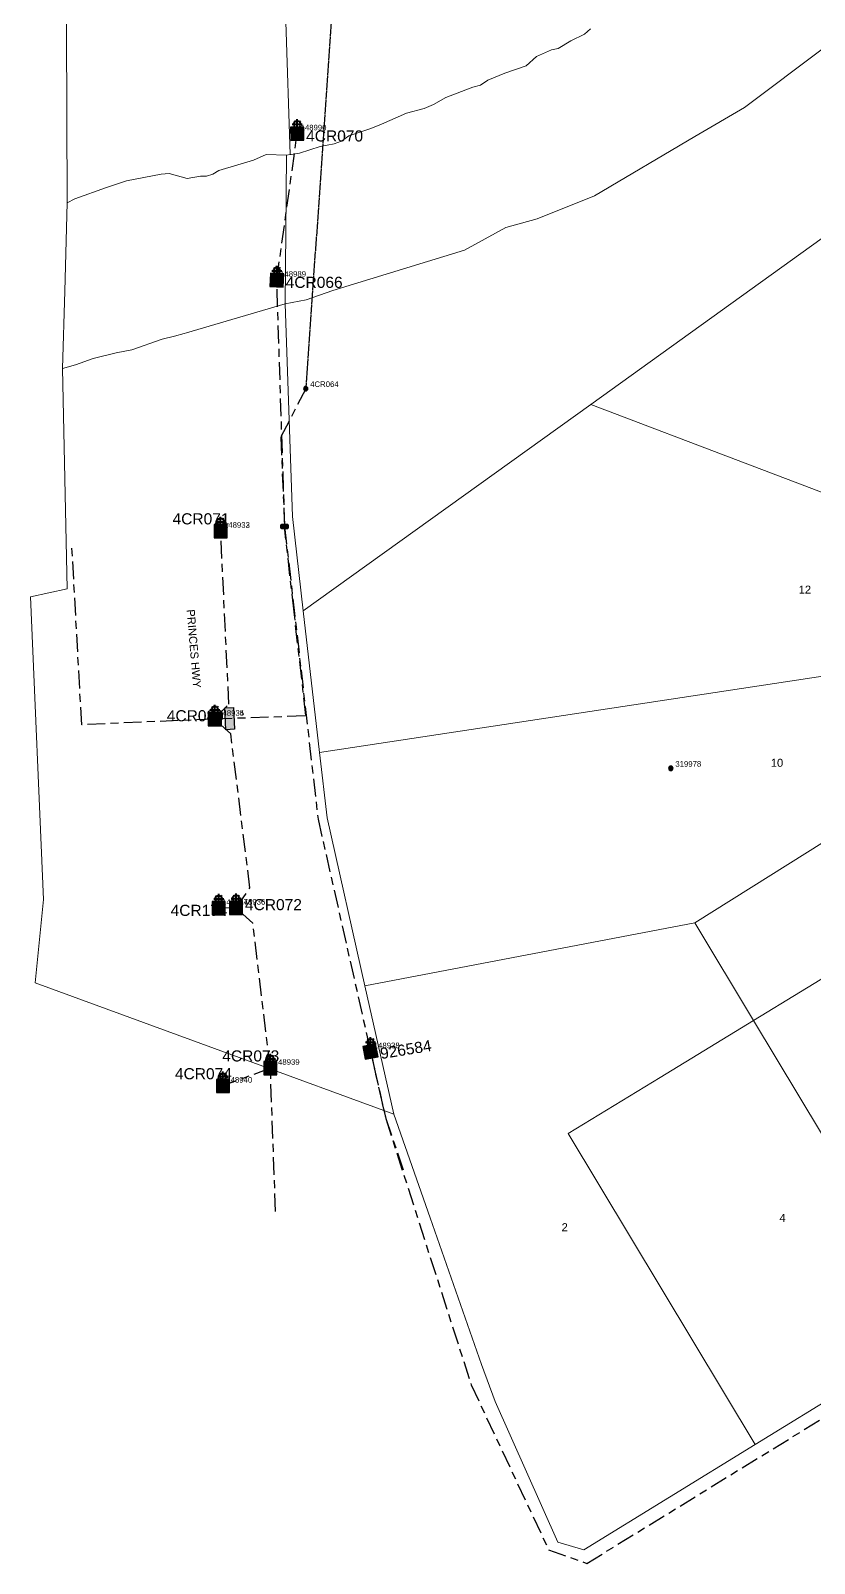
# Model space of a CAD drawing. Header units: metres. Extents: x 296686 to 300227, y 6172173 to 6175501.
# Drawn here: x 296729.5 to 296905.8, y 6174684.1 to 6175028.8 of the extents above; entities that cross this region are included whole.
import ezdxf
from ezdxf.enums import TextEntityAlignment as Align

# ---------------------------------------------------------------- set-up
doc = ezdxf.new("R2010")
doc.units = ezdxf.units.M
doc.linetypes.add('Cable Exist OH', pattern=[1, 1, 0])
doc.linetypes.add('Cable Exist UG', pattern=[8.2, 4, -1.2, 1.8, -1.2])
doc.layers.get('0').update_dxf_attribs({"color": 6})
for name, color, linetype in [('_USER 02 POLENUMEXT', 7, 'Continuous'), ('_USER 08 SLIGHTNUMEXT', 7, 'Continuous'), ('Equip_SL_EXT', 7, 'Continuous'), ('Equip_SP_SL_EXT', 7, 'Continuous'), ('Mains_HV_EXT', 7, 'Continuous'), ('Mains_SL_EXT', 7, 'Continuous'), ('SupportsOH_SP_TR_HV_LV_SL_EXT', 7, 'Continuous'), ('SupportsUG_SP_LV_SL_EXT', 7, 'Continuous'), ('SupportsUG_SP_SL_EXT', 7, 'Continuous')]:
    doc.layers.add(name, color=color, linetype=linetype)
for name, color, linetype, lineweight in [('Cadastre Land Parcels_SP_EXT', 9, 'Continuous', 5), ('Cadastre Road Names_SP_HV_LV_SL_EXT', 9, 'Continuous', 5), ('Cadastre Roads_SP_EXT', 9, 'Continuous', 5)]:
    doc.layers.add(name, color=color, linetype=linetype, lineweight=lineweight)
doc.styles.add('COLUMN_LABEL', font='arial.ttf')
doc.styles.add('iecARIAL', font='arial.ttf', dxfattribs={"height": 2})
doc.styles.add('PIT_LABEL', font='arial.ttf')
doc.styles.add('POLE_LABEL', font='arial.ttf')
doc.styles.get("Standard").update_dxf_attribs({"font": 'arial.ttf'})

# ---------------------------------------------------------------- blocks, each defined once
blk = doc.blocks.new('COLUMN_EXT')
blk.add_hatch(color=256).paths.add_polyline_path([(-1.49, 1.48), (-1.49, -1.49), (1.48, -1.49), (1.48, 1.48)])
blk.add_lwpolyline([(-1.49, -1.49), (1.48, -1.49), (1.48, 1.48), (-1.49, 1.48)], close=True)
for tag, height, style, flags, p in [('STRUCTURE_PLANT_NUMBER', 0.2, 'POLE_LABEL', 9, (1.81, 0.03)), ('ASSET_NUM', 2.5, 'COLUMN_LABEL', 8, (2, 2)), ('STREET_CODE', 0.2, 'COLUMN_LABEL', 9, (1.81, -0.2))]:
    blk.add_attdef(tag, text='', height=height, dxfattribs=dict(style=style, flags=flags)).set_placement(p, align=Align.MIDDLE_LEFT)
at = {"flags": 1}
blk.add_attdef('Z', (1.81, -2.35), '', height=0.2, dxfattribs=at)
at = {"flags": 9}
for tag, p in [('COLUMN_TYPE', (1.81, -0.4)), ('OWNED_BY', (1.81, -0.6)), ('STATE', (1.81, -0.8)), ('USAGE', (1.81, -1)), ('STREETNAME', (1.81, -1.6)), ('SUBURB', (1.81, -1.8)), ('LEGEND', (1.81, -1.2)), ('LOCATION', (1.81, -1.4)), ('NOTES', (1.81, -2))]:
    blk.add_attdef(tag, text='', height=0.2, dxfattribs=at).set_placement(p, align=Align.MIDDLE_LEFT)
blk = doc.blocks.new('SL_LANTERN_EXT')
at = {"lineweight": 40}
for p, q in [((-2.25, 4.22), (2.25, 4.22)), ((-1.46, 5.68), (-1.06, 5.28)), ((-1.46, 2.76), (-1.06, 3.16)), ((0, 1.97), (0, 6.47)), ((0, 0), (0, 2.72)), ((1.46, 5.68), (1.06, 5.28)), ((1.46, 2.76), (1.06, 3.16))]:
    blk.add_line(p, q, dxfattribs=at)
blk.add_circle((0, 4.22), 1.5, dxfattribs=at)
for tag, p, height, flags in [('OPERATING_VOLTAGE', (0.98, -1.65), 0.2, 9), ('ORIENTATION', (0.98, -1.85), 0.2, 9), ('OWNED_BY', (0.98, -2.05), 0.2, 9), ('STATE', (0.98, -2.25), 0.2, 9), ('CONSTRUCTED_VOLTAGE', (0.98, -0.65), 0.2, 9), ('CONTROL_TYPE', (0.98, -0.85), 0.2, 9), ('LANTERN_PURPOSE', (0.98, -1.05), 0.2, 9), ('LANTERN_TYPE', (0.98, -1.25), 0.2, 9), ('NO_PHASES', (0.98, -1.45), 0.2, 9), ('USAGE', (0.98, -2.45), 0.2, 9), ('CEXIST', (0.98, -2.65), 0.2, 9), ('CNEW', (0.98, -2.85), 0.2, 9), ('CNUMBER', (0.98, -3.05), 0.2, 9), ('CREMOVE', (0.98, -3.25), 0.2, 9), ('CREPLACE', (0.98, -3.45), 0.2, 9), ('LKINGHEIGHT', (0.98, -3.65), 0.2, 9), ('LBRACKET', (0.98, -3.85), 0.2, 9), ('LBRACKETVOCAB', (0.98, -4.05), 0.2, 9), ('LCATEGORY', (0.98, -4.25), 0.2, 9), ('LCHARGE1', (0.98, -4.45), 0.2, 9), ('LCHARGE1PERCENT', (0.98, -4.65), 0.2, 9), ('LCHARGE2', (0.98, -4.85), 0.2, 9), ('LCHARGE2PERCENT', (0.98, -5.05), 0.2, 9), ('LCHARGE3', (0.98, -5.25), 0.2, 9), ('LCHARGE3PERCENT', (0.98, -5.45), 0.2, 9), ('LEXIST', (0.98, -5.65), 0.2, 9), ('LLAMP', (0.98, -5.85), 0.2, 9), ('LLAMPVOCAB', (0.98, -6.05), 0.2, 9), ('LMAST', (0.98, -6.25), 0.2, 9), ('LMASTVOCAB', (0.98, -6.45), 0.2, 9), ('LNEW', (0.98, -6.65), 0.2, 9), ('LANTNUMBER', (0.98, -6.85), 0.2, 9), ('LNUMBER', (2.18, -3.25), 2.5, 8), ('STREETNAME', (0.98, -9.25), 0.2, 9), ('SUBURB', (0.98, -9.45), 0.2, 1), ('LOUTREACH', (0.98, -7.25), 0.2, 9), ('LOUTREACHVOCAB', (0.98, -7.45), 0.2, 9), ('LRATECODE', (0.98, -7.65), 0.2, 9), ('LREMOVE', (0.98, -7.85), 0.2, 9), ('LREPLACE', (0.98, -8.05), 0.2, 9), ('LTYPE', (0.98, -8.25), 0.2, 9), ('LTYPEVOCAB', (0.98, -8.45), 0.2, 9), ('LEGEND', (0.98, -8.65), 0.2, 9), ('LOCATION', (0.98, -8.85), 0.2, 9), ('NOTES', (0.98, -9.05), 0.2, 9)]:
    blk.add_attdef(tag, p, '', height=height, dxfattribs=dict(flags=flags))
at = {"layer": '_USER 08 SLIGHTNUMEXT', "style": 'iecARIAL', "flags": 8}
blk.add_attdef('ASSET_NUM', (1.5, 1.5), '', height=2.5, dxfattribs=at)
blk = doc.blocks.new('SL_NIGHTWATCH_EXT')
at = {"lineweight": 40}
h = blk.add_hatch(color=256, dxfattribs=at)
h.paths.add_polyline_path([(0.39, 1.96, 0.098491), (-0.39, 1.96), (-0.2, 0.98, -0.098491), (0.19, 0.98)])
h.paths.add_polyline_path([(0.55, 0.83, -0.098491), (0.83, 0.56), (1.66, 1.11, 0.098491), (1.11, 1.66)])
h.paths.add_polyline_path([(0.98, 0.2, -0.098491), (0.98, -0.19), (1.96, -0.39, 0.098491), (1.96, 0.39)])
h.paths.add_polyline_path([(0.83, -0.55, -0.098491), (0.56, -0.83), (1.11, -1.66, 0.098491), (1.66, -1.11)])
h.paths.add_polyline_path([(-0.19, -0.98), (-0.39, -1.96, 0.098491), (0.39, -1.96), (0.2, -0.98, -0.098491)])
h.paths.add_polyline_path([(-0.83, -0.56), (-1.66, -1.11, 0.098491), (-1.11, -1.66), (-0.55, -0.83, -0.098491)])
h.paths.add_polyline_path([(-0.98, 0.19), (-1.96, 0.39, 0.098491), (-1.96, -0.39), (-0.98, -0.2, -0.098491)])
h.paths.add_polyline_path([(-1.11, 1.66, 0.098491), (-1.66, 1.11), (-0.83, 0.55, -0.098491), (-0.56, 0.83)])
for p, q in [((-1.16, 1.63), (-1.16, 1.63, 0)), ((-1.1, 1.64), (-1.1, 1.64, 0)), ((1.08, 1.63), (1.08, 1.63, 0)), ((-0.86, -0.57), (-0.86, -0.57, 0)), ((0.82, -0.57), (0.82, -0.57, 0)), ((1.13, -1.65), (1.13, -1.65, 0)), ((1.96, -0.37), (1.96, -0.37, 0))]:
    blk.add_line(p, q, dxfattribs=at)
for points in [[(-0.98, 0.19, 0.098491), (-0.98, -0.2), (-1.96, -0.39, -0.098491), (-1.96, 0.39)], [(-0.56, 0.83, 0.098491), (-0.83, 0.55), (-1.66, 1.11, -0.098491), (-1.11, 1.66)], [(-0.2, 0.98, -0.098491), (0.19, 0.98), (0.39, 1.96, 0.098491), (-0.39, 1.96)], [(0.83, 0.56), (1.66, 1.11, 0.098491), (1.11, 1.66), (0.55, 0.83, -0.098491)], [(0.98, -0.19), (1.96, -0.39, 0.098491), (1.96, 0.39), (0.98, 0.2, -0.098491)], [(-0.83, -0.56, 0.098491), (-0.55, -0.83), (-1.11, -1.66, -0.098491), (-1.66, -1.11)], [(0.2, -0.98), (0.39, -1.96, -0.098491), (-0.39, -1.96), (-0.19, -0.98, 0.098491)], [(0.56, -0.83), (1.11, -1.66, 0.098491), (1.66, -1.11), (0.83, -0.55, -0.098491)]]:
    blk.add_lwpolyline(points, format="xyb", close=True, dxfattribs=at)
blk.add_circle((0, 0), 1, dxfattribs=at)
blk = doc.blocks.new('POLE_EXT')
blk.add_hatch(color=256).paths.add_polyline_path([(-1, 0, 1), (1, 0, 1)])
blk.add_lwpolyline([(-1, 0, 1), (1, 0, 1)], format="xyb", close=True)
for tag, height, flags, p in [('pNumber', 2.5, 8, (-17.84, 2.07)), ('OWNED_BY', 0.2, 9, (1.35, -0.4)), ('SPECIAL_USE', 0.2, 9, (1.35, -0.8)), ('STATE', 0.2, 9, (1.35, -1)), ('cLV', 0.2, 9, (1.35, -1.4)), ('hDepth', 0.2, 9, (1.35, -1.6)), ('hDia', 0.2, 9, (1.35, -1.8)), ('cHV', 0.2, 9, (1.35, -2)), ('cLinedev', 0.2, 9, (1.35, -3.4)), ('pExisting', 0.2, 9, (1.35, -3.8)), ('pFooting', 0.2, 9, (1.35, -4.4)), ('pNew', 0.2, 9, (1.35, -4.6)), ('pRelocate', 0.2, 9, (1.35, -5)), ('pRemove', 0.2, 9, (1.35, -5.2)), ('pReplace', 0.2, 9, (1.35, -5.4)), ('pStay', 0.2, 9, (1.35, -5.6)), ('pType', 0.2, 9, (1.35, -5.8)), ('cspan', 0.2, 9, (1.35, -6)), ('STREETNAME', 0.2, 9, (1.35, -6.2)), ('SUBURB', 0.2, 9, (1.35, -6.4)), ('PARENT', 0.2, 9, (1.35, -0.6)), ('USAGE', 0.2, 9, (1.35, -1.2)), ('LBRACKET', 0.2, 9, (1.35, -2.2)), ('LExisting', 0.2, 9, (1.35, -2.4)), ('LANTNUMBER', 0.2, 9, (1.35, -2.6)), ('LOther', 0.2, 9, (1.35, -2.8)), ('LRemove', 0.2, 9, (1.35, -3)), ('LEGEND', 0.2, 9, (1.35, -3.2)), ('LOCATION', 0.2, 9, (1.35, -3.6)), ('PFNUMBER', 0.2, 9, (1.35, -4)), ('NEWPFNUMBER', 0.2, 9, (1.35, -4.2)), ('NOTES', 0.2, 9, (1.35, -6.6)), ('MAINTAINED_BY', 0.2, 9, (1.36, -6.81)), ('OPERATED_BY', 0.2, 9, (1.36, -7.01))]:
    blk.add_attdef(tag, text='', height=height, dxfattribs=dict(flags=flags)).set_placement(p, align=Align.MIDDLE_LEFT)
at = {"style": 'POLE_LABEL', "flags": 9}
for tag, p in [('STRUCTURE_PLANT_NUMBER', (1.35, 0.03)), ('STREET_CODE', (1.35, -0.2))]:
    blk.add_attdef(tag, text='', height=0.2, dxfattribs=at).set_placement(p, align=Align.MIDDLE_LEFT)
at = {"flags": 1}
blk.add_attdef('Z', (1.35, -7.33), '', height=0.2, dxfattribs=at)
at = {"layer": '_USER 02 POLENUMEXT', "style": 'POLE_LABEL', "flags": 8}
blk.add_attdef('ASSET_NUM', text='', height=2.5, dxfattribs=at).set_placement((2, 2), align=Align.MIDDLE_LEFT)
blk = doc.blocks.new('SL_STJ_EXT')
h = blk.add_hatch(color=256)
edge = h.paths.add_edge_path()
edge.add_ellipse((-0.59, 0.13), major_axis=(0.226, 0.226), ratio=1, start_angle=45, end_angle=135)
edge.add_line((-0.91, 0.13), (-0.91, -0.13))
edge.add_ellipse((-0.59, -0.13), major_axis=(0.226, 0.226), ratio=1, start_angle=135, end_angle=225)
edge.add_line((-0.59, -0.45), (0.59, -0.45))
edge.add_ellipse((0.59, -0.13), major_axis=(-0.226, 0.226), ratio=1, start_angle=135, end_angle=225)
edge.add_line((0.91, -0.13), (0.91, 0.13))
edge.add_ellipse((0.59, 0.13), major_axis=(-0.226, 0.226), ratio=1, start_angle=225, end_angle=315)
edge.add_line((0.59, 0.45), (-0.59, 0.45))
blk.add_lwpolyline([(-0.91, 0.13), (-0.91, -0.13, 0.414214), (-0.59, -0.45), (0.59, -0.45, 0.414214), (0.91, -0.13), (0.91, 0.13, 0.414214), (0.59, 0.45), (-0.59, 0.45, 0.414214)], format="xyb", close=True)
at = {"flags": 1}
blk.add_attdef('Z', (0, 0), '', height=0.2, dxfattribs=at)
at = {"flags": 9}
for tag, p in [('ORIENTATION', (0, 0)), ('USAGE', (0, -0.2)), ('LEGEND', (0, -0.4)), ('NOTES', (0, -0.6))]:
    blk.add_attdef(tag, text='', height=0.2, dxfattribs=at).set_placement(p, align=Align.MIDDLE_LEFT)
blk = doc.blocks.new('PIT_EXT')
blk.add_hatch(color=256).paths.add_polyline_path([(-2.47, 0.99), (2.47, 0.99), (2.47, -0.99), (-2.47, -0.99)])
at = {"lineweight": -3}
blk.add_lwpolyline([(-2.47, 0.99), (2.47, 0.99), (2.47, -0.99), (-2.47, -0.99)], close=True, dxfattribs=at)
at = {"flags": 1}
blk.add_attdef('Z', (0, 0), '', height=0.2, dxfattribs=at)
at = {"style": 'PIT_LABEL'}
for tag, height, flags, p in [('ASSET_NUM', 2.5, 8, (2, 2)), ('STREET_CODE', 0.2, 9, (0, -0.2))]:
    blk.add_attdef(tag, text='', height=height, dxfattribs=dict(at, flags=flags)).set_placement(p, align=Align.MIDDLE_LEFT)
at = {"flags": 9}
for tag, p in [('OWNED_BY', (0, -0.4)), ('STATE', (0, -0.6)), ('SUPPORT_TYPE', (0, -0.8)), ('USAGE', (0, -1)), ('LOCATION', (0, -1.2)), ('NOTES', (0, -1.4))]:
    blk.add_attdef(tag, text='', height=0.2, dxfattribs=at).set_placement(p, align=Align.MIDDLE_LEFT)

msp = doc.modelspace()

# ---------------------------------------------------------------- linework, layer by layer
at = {"layer": 'Cadastre Land Parcels_SP_EXT', "linetype": 'Continuous'}
for points in [[(296785.97, 6175060.71), (296787.94, 6175000.97), (296788.14, 6175000.97), (296790.01, 6175001.3), (296794.68, 6175002.8), (296797.79, 6175003.35), (296799.45, 6175003.99), (296801.1, 6175005.15), (296806.08, 6175006.86), (296808.46, 6175007.82), (296814.05, 6175010.26), (296818.09, 6175011.34), (296820.16, 6175012.19), (296822.96, 6175013.78), (296828.97, 6175016.12), (296830.73, 6175016.56), (296832.38, 6175017.72), (296836.22, 6175019.31), (296840.98, 6175020.92), (296843.35, 6175023.02), (296846.67, 6175024.51), (296848.22, 6175024.84), (296851.01, 6175026.53), (296854.12, 6175028.01), (296855.46, 6175029.27)], [(296915.99, 6175032.47), (296908.14, 6175025.11), (296890.1, 6175011.55), (296878.93, 6175005.03), (296856.39, 6174991.67), (296843.49, 6174986.52), (296836.42, 6174984.58), (296827.12, 6174979.49), (296797.49, 6174970.4), (296791.53, 6174968.28), (296786.78, 6174967.38), (296788.43, 6174919.6), (296790.85, 6174898.34), (296855.55, 6174944.74), (296920.94, 6174991.75), (296952.99, 6174939.46), (296972.96, 6174951.76), (296940.92, 6175004.15), (296973.52, 6175025.43), (297024.28, 6175058.53)]]:
    msp.add_lwpolyline(points, dxfattribs=at)
for points in [[(296952.99, 6174939.46), (296920.94, 6174991.75), (296855.55, 6174944.74), (296925, 6174918.4), (296926.29, 6174920), (296927.65, 6174921.55), (296929.07, 6174923.04), (296930.54, 6174924.48), (296932.07, 6174925.86), (296933.65, 6174927.18), (296935.28, 6174928.43), (296936.95, 6174929.62), (296938.67, 6174930.75), (296940.44, 6174931.81), (296952.99, 6174939.46)], [(296925, 6174918.4), (296855.55, 6174944.74), (296790.85, 6174898.34), (296794.48, 6174866.49), (296912.67, 6174884.44), (296912.75, 6174886.61), (296912.92, 6174888.76), (296913.17, 6174890.91), (296913.51, 6174893.05), (296913.92, 6174895.17), (296914.42, 6174897.28), (296915, 6174899.36), (296915.66, 6174901.42), (296916.4, 6174903.46), (296917.22, 6174905.46), (296918.11, 6174907.43), (296919.08, 6174909.37), (296920.12, 6174911.26), (296921.23, 6174913.12), (296922.42, 6174914.93), (296923.68, 6174916.69), (296925, 6174918.4)], [(296920.74, 6174854.38), (296919.7, 6174856.2), (296918.71, 6174858.05), (296917.8, 6174859.95), (296916.95, 6174861.88), (296916.18, 6174863.83), (296915.48, 6174865.82), (296914.86, 6174867.82), (296914.31, 6174869.86), (296913.84, 6174871.91), (296913.45, 6174873.97), (296913.14, 6174876.05), (296912.9, 6174878.14), (296912.74, 6174880.24), (296912.66, 6174882.34), (296912.67, 6174884.44), (296794.48, 6174866.49), (296796.21, 6174851.78), (296804.68, 6174813.99), (296878.93, 6174828.16), (296920.74, 6174854.38)], [(296934.43, 6174831.97), (296920.74, 6174854.38), (296878.93, 6174828.16), (296892.15, 6174806.19), (296934.43, 6174831.97)], [(296949.82, 6174806.74), (296934.43, 6174831.97), (296892.15, 6174806.19), (296907.42, 6174780.77), (296949.82, 6174806.74)], [(296892.15, 6174806.19), (296878.93, 6174828.16), (296804.68, 6174813.99), (296811.23, 6174785.11), (296819.44, 6174761.84), (296830.95, 6174728.85), (296834.05, 6174720.52), (296848.11, 6174688.91), (296854, 6174687.18), (296892.54, 6174710.87), (296850.47, 6174780.8), (296871.13, 6174793.37), (296892.15, 6174806.19)], [(296913.25, 6174723.57), (296934.11, 6174736.41), (296922.71, 6174755.36), (296907.42, 6174780.77), (296892.15, 6174806.18), (296871.13, 6174793.37), (296850.47, 6174780.8), (296892.54, 6174710.87), (296913.25, 6174723.57)]]:
    msp.add_lwpolyline(points, close=True, dxfattribs=at)
at = {"layer": 'Cadastre Roads_SP_EXT', "linetype": 'Continuous'}
msp.add_lwpolyline([(296737.44, 6175068.47), (296737.76, 6174990.14), (296739.46, 6174990.99), (296746.64, 6174993.56), (296751.13, 6174995.08), (296758.9, 6174996.56), (296758.94, 6174996.56), (296760.73, 6174996.7), (296764.74, 6174995.57), (296767.72, 6174996.12), (296769.12, 6174996.1), (296770.51, 6174996.58), (296771.91, 6174997.35), (296779.69, 6174999.72), (296782.49, 6175000.97), (296787.12, 6175000.81), (296787.94, 6175000.97), (296785.97, 6175060.71)], dxfattribs=at)
for points in [[(296787.12, 6175000.81), (296782.49, 6175000.97), (296779.69, 6174999.72), (296771.91, 6174997.35), (296770.51, 6174996.58), (296769.12, 6174996.1), (296767.72, 6174996.12), (296764.74, 6174995.57), (296760.73, 6174996.7), (296758.94, 6174996.56), (296758.9, 6174996.56), (296751.13, 6174995.08), (296746.64, 6174993.56), (296739.46, 6174990.99), (296737.76, 6174990.14), (296737.2, 6174970.22), (296736.71, 6174952.87), (296739.67, 6174953.66), (296743.62, 6174955.12), (296748.79, 6174956.38), (296752.34, 6174957.02), (296759.13, 6174959.42), (296761.87, 6174960.15), (296764.1, 6174960.75), (296764.61, 6174960.88), (296786.78, 6174967.38), (296786.95, 6174983.8), (296787.12, 6175000.81)], [(296804.68, 6174813.99), (296796.21, 6174851.78), (296794.48, 6174866.49), (296790.85, 6174898.34), (296788.43, 6174919.6), (296786.78, 6174967.38), (296764.61, 6174960.88), (296764.1, 6174960.75), (296761.87, 6174960.15), (296759.13, 6174959.42), (296752.34, 6174957.02), (296748.79, 6174956.38), (296743.62, 6174955.12), (296739.67, 6174953.66), (296736.71, 6174952.87), (296737.75, 6174903.26), (296729.55, 6174901.48), (296732.46, 6174833.42), (296730.58, 6174814.68), (296770.91, 6174799.89), (296777.27, 6174797.56), (296811.23, 6174785.11), (296804.68, 6174813.99)]]:
    msp.add_lwpolyline(points, close=True, dxfattribs=at)
at = {"layer": 'Mains_HV_EXT', "linetype": 'Cable Exist OH'}
msp.add_lwpolyline([(296791.77, 6175198.81), (296801.3, 6175090.03), (296791.42, 6174948.31)], dxfattribs=at)
at = {"layer": 'Mains_HV_EXT', "linetype": 'Cable Exist UG'}
msp.add_lwpolyline([(296791.42, 6174948.31), (296785.8, 6174937.37), (296786.67, 6174917.31), (296790.36, 6174885.01), (296794.18, 6174851.52), (296809.41, 6174784.15), (296828.63, 6174724.28), (296846.04, 6174687.18), (296854.67, 6174684.12), (296934.77, 6174733.42), (296937.72, 6174733.94)], dxfattribs=at)
at = {"layer": 'Mains_SL_EXT', "linetype": 'Cable Exist UG'}
for points in [[(296784.91, 6174972.91), (296789.51, 6175005.66)], [(296786.71, 6174917.51), (296784.91, 6174972.73)], [(296770.87, 6174874.06), (296791.46, 6174874.8), (296791.46, 6174874.8), (296788.8, 6174898.1), (296786.63, 6174917.34)], [(296770.93, 6174874.14), (296774.13, 6174877.35), (296772.28, 6174916.29)], [(296770.88, 6174874), (296741.03, 6174872.72), (296738.8, 6174913.19)], [(296775.75, 6174831.52), (296778.88, 6174836.02), (296774.57, 6174870.67), (296770.87, 6174874.01)], [(296775.75, 6174831.52), (296771.84, 6174831.48)], [(296783.47, 6174795.49), (296779.5, 6174828.09), (296775.75, 6174831.52)], [(296805.97, 6174799.23), (296809.43, 6174784.18), (296813.41, 6174772.38)], [(296783.47, 6174795.49), (296772.81, 6174791.49)], [(296784.65, 6174763.28), (296783.47, 6174795.49)]]:
    msp.add_lwpolyline(points, dxfattribs=at)

# ---------------------------------------------------------------- block references
at = {"layer": 'Equip_SL_EXT'}
msp.add_blockref('SL_STJ_EXT', (296786.65, 6174917.31), dxfattribs=at)
at = {"layer": 'Equip_SP_SL_EXT'}
ref = msp.add_blockref('SL_LANTERN_EXT', (296789.51, 6175005.66), dxfattribs=dict(at, xscale=0.5, yscale=0.5, zscale=0.5))
ref.add_attrib('ASSET_NUM', '148990', (296790.26, 6175006.41), dxfattribs={"layer": '_USER 08 SLIGHTNUMEXT', "height": 1.25, "style": 'iecARIAL'})
ref = msp.add_blockref('SL_LANTERN_EXT', (296784.91, 6174972.73), dxfattribs=dict(at, xscale=0.5, yscale=0.5, zscale=0.5))
ref.add_attrib('ASSET_NUM', '148989', (296785.66, 6174973.48), dxfattribs={"layer": '_USER 08 SLIGHTNUMEXT', "height": 1.25, "style": 'iecARIAL'})
ref = msp.add_blockref('SL_LANTERN_EXT', (296772.28, 6174916.29), dxfattribs=dict(at, xscale=0.5, yscale=0.5, zscale=0.5))
ref.add_attrib('ASSET_NUM', '148932', (296773.03, 6174917.04), dxfattribs={"layer": '_USER 08 SLIGHTNUMEXT', "height": 1.25, "style": 'iecARIAL'})
ref = msp.add_blockref('SL_LANTERN_EXT', (296772.28, 6174916.29), dxfattribs=dict(at, xscale=0.5, yscale=0.5, zscale=0.5))
ref.add_attrib('ASSET_NUM', '148933', (296773.03, 6174917.04), dxfattribs={"layer": '_USER 08 SLIGHTNUMEXT', "height": 1.25, "style": 'iecARIAL'})
ref = msp.add_blockref('SL_LANTERN_EXT', (296770.98, 6174874), dxfattribs=dict(at, xscale=0.5, yscale=0.5, zscale=0.5))
ref.add_attrib('ASSET_NUM', '148934', (296771.73, 6174874.75), dxfattribs={"layer": '_USER 08 SLIGHTNUMEXT', "height": 1.25, "style": 'iecARIAL'})
ref = msp.add_blockref('SL_LANTERN_EXT', (296770.98, 6174874), dxfattribs=dict(at, xscale=0.5, yscale=0.5, zscale=0.5))
ref.add_attrib('ASSET_NUM', '148935', (296771.73, 6174874.75), dxfattribs={"layer": '_USER 08 SLIGHTNUMEXT', "height": 1.25, "style": 'iecARIAL'})
ref = msp.add_blockref('SL_LANTERN_EXT', (296771.84, 6174831.48), dxfattribs=dict(at, xscale=0.5, yscale=0.5, zscale=0.5))
ref.add_attrib('ASSET_NUM', '148937', (296772.59, 6174832.23), dxfattribs={"layer": '_USER 08 SLIGHTNUMEXT', "height": 1.25, "style": 'iecARIAL'})
ref = msp.add_blockref('SL_LANTERN_EXT', (296775.75, 6174831.52), dxfattribs=dict(at, xscale=0.5, yscale=0.5, zscale=0.5))
ref.add_attrib('ASSET_NUM', '148936', (296776.5, 6174832.27), dxfattribs={"layer": '_USER 08 SLIGHTNUMEXT', "height": 1.25, "style": 'iecARIAL'})
ref = msp.add_blockref('SL_LANTERN_EXT', (296805.97, 6174799.23), dxfattribs=dict(at, xscale=0.5, yscale=0.5, zscale=0.5))
ref.add_attrib('ASSET_NUM', '148938', (296806.72, 6174799.98), dxfattribs={"layer": '_USER 08 SLIGHTNUMEXT', "height": 1.25, "style": 'iecARIAL'})
ref = msp.add_blockref('SL_LANTERN_EXT', (296783.47, 6174795.49), dxfattribs=dict(at, xscale=0.5, yscale=0.5, zscale=0.5))
ref.add_attrib('ASSET_NUM', '148939', (296784.22, 6174796.24), dxfattribs={"layer": '_USER 08 SLIGHTNUMEXT', "height": 1.25, "style": 'iecARIAL'})
at = {"layer": 'Equip_SP_SL_EXT', "xscale": 0.5, "yscale": 0.5, "zscale": 0.5}
msp.add_blockref('SL_NIGHTWATCH_EXT', (296805.97, 6174799.23), dxfattribs=at)
msp.add_blockref('SL_NIGHTWATCH_EXT', (296805.97, 6174799.23), dxfattribs=at)
at = {"layer": 'Equip_SP_SL_EXT'}
ref = msp.add_blockref('SL_LANTERN_EXT', (296772.81, 6174791.49), dxfattribs=dict(at, xscale=0.5, yscale=0.5, zscale=0.5))
ref.add_attrib('ASSET_NUM', '148940', (296773.56, 6174792.24), dxfattribs={"layer": '_USER 08 SLIGHTNUMEXT', "height": 1.25, "style": 'iecARIAL'})
at = {"layer": 'SupportsOH_SP_TR_HV_LV_SL_EXT'}
ref = msp.add_blockref('POLE_EXT', (296791.42, 6174948.31), dxfattribs=dict(at, xscale=0.5, yscale=0.5, zscale=0.5))
ref.add_attrib('ASSET_NUM', '4CR064', dxfattribs={"layer": '_USER 02 POLENUMEXT', "height": 1.25, "style": 'POLE_LABEL'}).set_placement((296792.42, 6174949.32), align=Align.MIDDLE_LEFT)
ref = msp.add_blockref('POLE_EXT', (296873.55, 6174862.92), dxfattribs=dict(at, xscale=0.5, yscale=0.5, zscale=0.5))
ref.add_attrib('ASSET_NUM', '319978', dxfattribs={"layer": '_USER 02 POLENUMEXT', "height": 1.25, "style": 'POLE_LABEL'}).set_placement((296874.55, 6174863.92), align=Align.MIDDLE_LEFT)
at = {"layer": 'SupportsUG_SP_LV_SL_EXT'}
ref = msp.add_blockref('COLUMN_EXT', (296789.51, 6175005.66), dxfattribs=dict(at, rotation=90.76567693711546))
ref.add_attrib('ASSET_NUM', '4CR070', dxfattribs={"layer": '0', "height": 2.5, "style": 'COLUMN_LABEL'}).set_placement((296791.51, 6175006.41), align=Align.TOP_LEFT)
ref = msp.add_blockref('COLUMN_EXT', (296784.91, 6174972.73), dxfattribs=dict(at, rotation=87.11805085827841))
ref.add_attrib('ASSET_NUM', '4CR066', dxfattribs={"layer": '0', "height": 2.5, "style": 'COLUMN_LABEL'}).set_placement((296786.91, 6174973.48), align=Align.TOP_LEFT)
ref = msp.add_blockref('COLUMN_EXT', (296772.28, 6174916.29), dxfattribs=at)
ref.add_attrib('ASSET_NUM', '4CR071', dxfattribs={"layer": '0', "height": 2.5, "style": 'COLUMN_LABEL'}).set_placement((296774.28, 6174917.04), align=Align.BOTTOM_RIGHT)
ref = msp.add_blockref('COLUMN_EXT', (296770.98, 6174874), dxfattribs=at)
ref.add_attrib('ASSET_NUM', '4CR080', dxfattribs={"layer": '0', "height": 2.5, "style": 'COLUMN_LABEL'}).set_placement((296772.98, 6174874.75), align=Align.MIDDLE_RIGHT)
ref = msp.add_blockref('COLUMN_EXT', (296771.84, 6174831.48), dxfattribs=at)
ref.add_attrib('ASSET_NUM', '4CR174', dxfattribs={"layer": '0', "height": 2.5, "style": 'COLUMN_LABEL'}).set_placement((296773.84, 6174832.23), align=Align.TOP_RIGHT)
ref = msp.add_blockref('COLUMN_EXT', (296775.75, 6174831.52), dxfattribs=at)
ref.add_attrib('ASSET_NUM', '4CR072', dxfattribs={"layer": '0', "height": 2.5, "style": 'COLUMN_LABEL'}).set_placement((296777.75, 6174832.27), align=Align.MIDDLE_LEFT)
ref = msp.add_blockref('COLUMN_EXT', (296805.97, 6174799.23), dxfattribs=dict(at, rotation=101.4199635345032))
ref.add_attrib('ASSET_NUM', '926584', dxfattribs={"layer": '0', "height": 2.5, "rotation": 9.2895, "style": 'COLUMN_LABEL'}).set_placement((296807.97, 6174799.98), align=Align.TOP_LEFT)
ref = msp.add_blockref('COLUMN_EXT', (296783.47, 6174795.49), dxfattribs=at)
ref.add_attrib('ASSET_NUM', '4CR073', dxfattribs={"layer": '0', "height": 2.5, "style": 'COLUMN_LABEL'}).set_placement((296785.47, 6174796.24), align=Align.BOTTOM_RIGHT)
ref = msp.add_blockref('COLUMN_EXT', (296772.81, 6174791.49), dxfattribs=at)
ref.add_attrib('ASSET_NUM', '4CR074', dxfattribs={"layer": '0', "height": 2.5, "style": 'COLUMN_LABEL'}).set_placement((296774.81, 6174792.24), align=Align.BOTTOM_RIGHT)
at = {"layer": 'SupportsUG_SP_SL_EXT', "rotation": 272.7496750749866}
msp.add_blockref('PIT_EXT', (296774.31, 6174874.12), dxfattribs=at)

# ---------------------------------------------------------------- texts
at = {"layer": 'Cadastre Land Parcels_SP_EXT'}
for s, p in [('12', (296902.29, 6174902.22)), ('10', (296896.02, 6174863.27)), ('4', (296897.97, 6174760.92)), ('2', (296848.97, 6174758.82))]:
    msp.add_text(s, height=1.8, dxfattribs=at).set_placement(p)
at = {"layer": 'Cadastre Road Names_SP_HV_LV_SL_EXT'}
msp.add_text('PRINCES HWY', height=1.8, rotation=274.7137, dxfattribs=at).set_placement((296764.64, 6174898.6))

doc.saveas('drawing.dxf')
